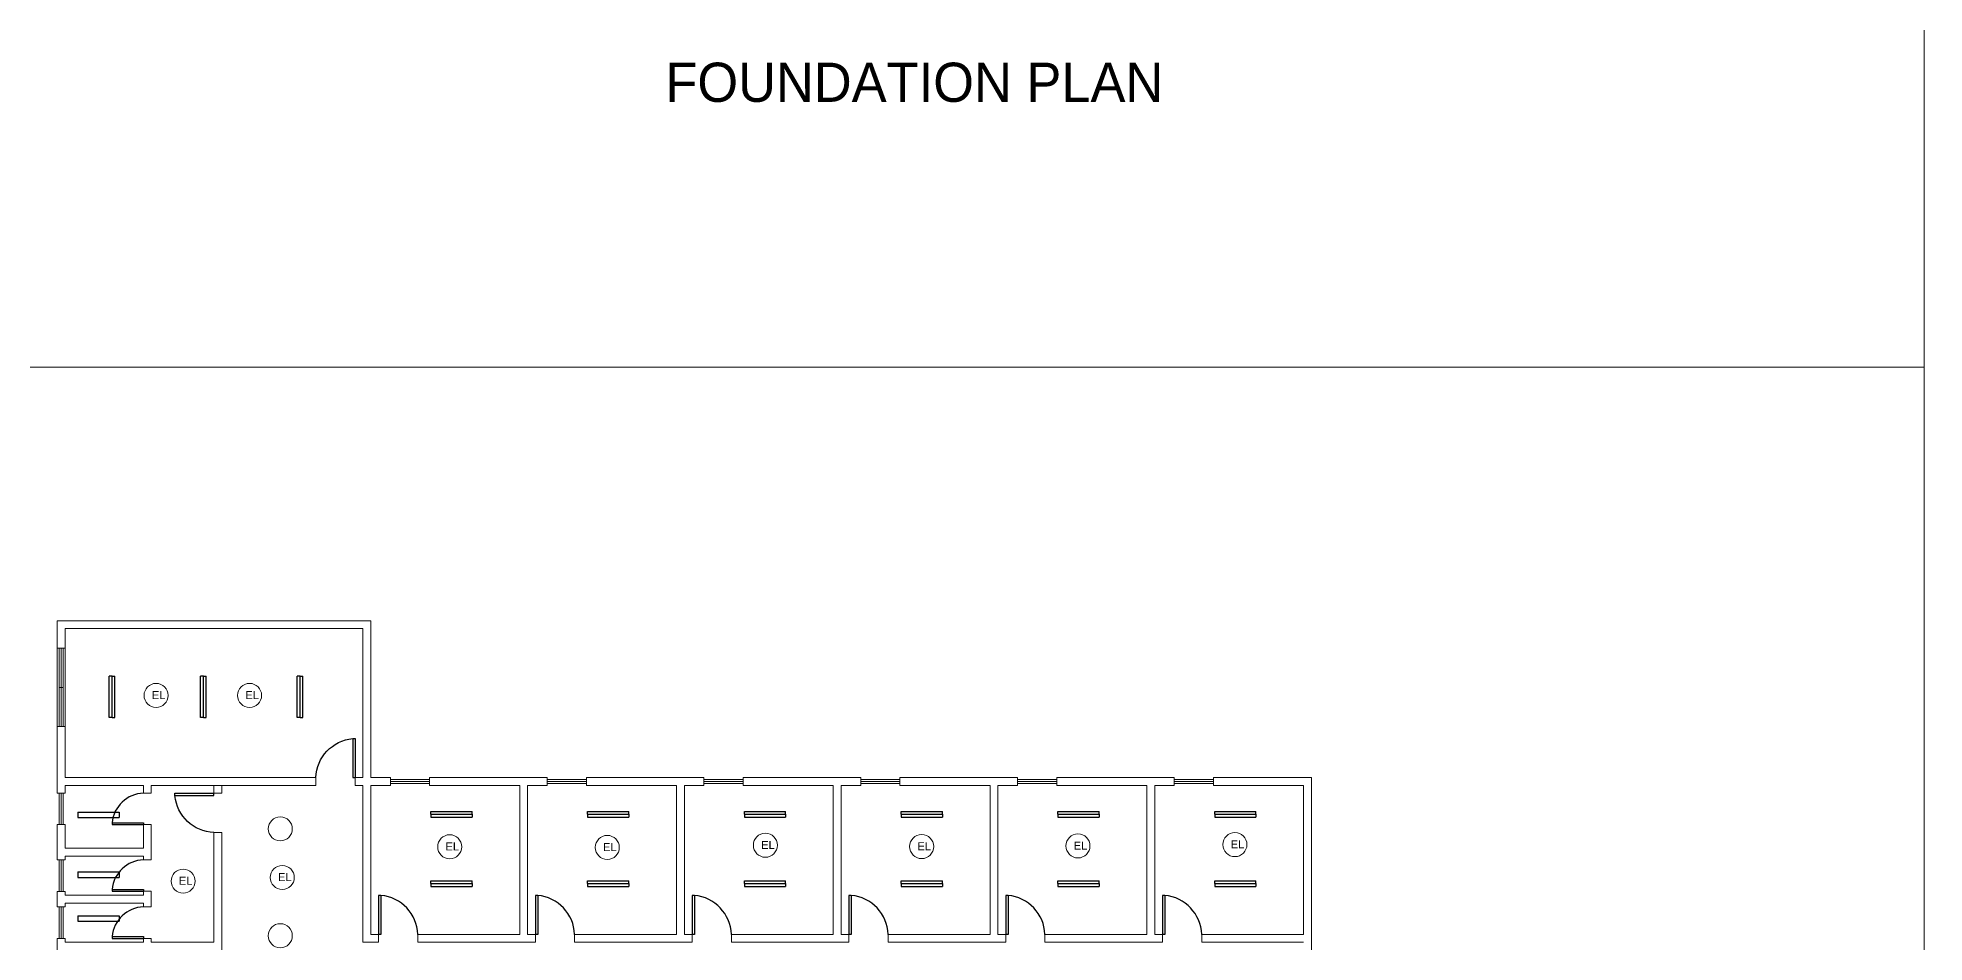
# Model space of a CAD drawing. Header units: inches. Extents: x 17 to 458, y 103 to 566.
# Drawn here: x 50.4 to 98.53, y 130.56 to 153.63 of the extents above; entities that cross this region are included whole.
import ezdxf

# ---------------------------------------------------------------- set-up
doc = ezdxf.new("R2010")
doc.units = ezdxf.units.IN
doc.header["$MEASUREMENT"] = 0
for name, color, linetype in [('EL_FITTINGS', 3, 'Continuous'), ('FUR', 6, 'Continuous'), ('Sanitry', 251, 'Continuous')]:
    doc.layers.add(name, color=color, linetype=linetype)
doc.styles.add('ARIAL', font='arial.ttf')
doc.styles.add('STYLUS', font='stylu.ttf')

# ---------------------------------------------------------------- blocks, each defined once
blk = doc.blocks.new('DESK4')
at = {"color": 0}
for p, q in [((0, 1), (-0.06, 1)), ((0, 0), (-0.06, 0))]:
    blk.add_line(p, q, dxfattribs=at)
blk.add_lwpolyline([(-0.06, 1), (-0.06, 0)], dxfattribs=at)
blk.add_lwpolyline([(0.945, 0, 0.376459), (0, 1), (0, 0)], format="xyb", dxfattribs=at)
blk = doc.blocks.new('Fluorescent Double Tube Light')
at = {"layer": 'EL_FITTINGS', "color": 1}
for p, q in [((-51.5, 7.2), (51.5, 7.2)), ((-51.5, 0), (-51.5, 7.2)), ((-51.5, 0), (51.5, 0)), ((51.5, 0), (51.5, 7.2)), ((-51.5, 0), (51.5, 0)), ((-51.5, 0), (-51.5, -7.2)), ((-51.5, -7.2), (51.5, -7.2)), ((51.5, 0), (51.5, -7.2))]:
    blk.add_line(p, q, dxfattribs=at)
blk = doc.blocks.new('Flourescent Tube Light')
at = {"layer": 'EL_FITTINGS', "color": 1}
for p, q in [((-51.5, 6.8), (51.5, 6.8)), ((-51.5, 6.8), (-51.5, -6.8)), ((51.5, 6.8), (51.5, -6.8)), ((-51.5, -6.8), (51.5, -6.8))]:
    blk.add_line(p, q, dxfattribs=at)

msp = doc.modelspace()

# ---------------------------------------------------------------- linework, layer by layer
at = {"lineweight": 0}
for p, q in [((50.89802, 138.76099), (54.89802, 138.76099)), ((50.89802, 134.76099), (50.89802, 138.76099)), ((54.89802, 138.76099), (58.89802, 138.76099)), ((58.89802, 138.76099), (58.89802, 134.76099)), ((51.09802, 134.76099), (51.09802, 138.56099)), ((51.09802, 138.56099), (58.69802, 138.56099)), ((58.69802, 138.56099), (58.69802, 134.76099)), ((51.09802, 138.06099), (50.89802, 138.06099)), ((50.94802, 138.06099), (50.94802, 136.06099)), ((50.99802, 138.06099), (50.99802, 136.06099)), ((51.04802, 138.06099), (51.04802, 136.06099)), ((51.04802, 137.06099), (50.94802, 137.06099)), ((51.09802, 136.06099), (50.89802, 136.06099)), ((50.89802, 134.36493), (50.89802, 134.76099)), ((51.09802, 134.36493), (50.89802, 134.36493)), ((50.94802, 134.36493), (50.94802, 133.56099)), ((50.99802, 134.36493), (50.99802, 133.56099)), ((51.04802, 134.36493), (51.04802, 133.56099)), ((54.89802, 134.76099), (51.09802, 134.76099)), ((51.09802, 134.36493), (51.09802, 134.56099)), ((53.09802, 134.56099), (51.09802, 134.56099)), ((53.09802, 134.36099), (53.09802, 134.56099)), ((53.09802, 134.36099), (53.09802, 134.56099)), ((53.09802, 134.36099), (53.29802, 134.36099)), ((53.29802, 134.36099), (53.29802, 134.56099)), ((54.89802, 134.56099), (53.29802, 134.56099)), ((53.29802, 134.36099), (53.29802, 134.56099)), ((54.89802, 134.76099), (56.30844, 134.76099)), ((54.89802, 134.36099), (54.89802, 134.56099)), ((54.89802, 134.56099), (55.09802, 134.56099)), ((54.89802, 134.36099), (55.09802, 134.36099)), ((55.09802, 134.36099), (55.09802, 134.56099)), ((57.49802, 134.56099), (55.09802, 134.56099)), ((56.30844, 134.76099), (57.49802, 134.76099)), ((57.49802, 134.56099), (57.49802, 134.76099)), ((58.49802, 134.76099), (58.69802, 134.76099)), ((58.49802, 134.56099), (58.49802, 134.76099)), ((58.69802, 134.56099), (58.49802, 134.56099)), ((58.69802, 134.56099), (58.69802, 130.56099)), ((58.89802, 134.76099), (59.39802, 134.76099)), ((58.89802, 134.56099), (59.39802, 134.56099)), ((58.89802, 134.56099), (58.89802, 130.76099)), ((59.39802, 134.56099), (59.39802, 134.76099)), ((59.39802, 134.71099), (60.39802, 134.71099)), ((59.39802, 134.66099), (60.39802, 134.66099)), ((59.39802, 134.61099), (60.39802, 134.61099)), ((60.39802, 134.76099), (62.89802, 134.76099)), ((60.39802, 134.56099), (60.39802, 134.76099)), ((60.39802, 134.56099), (62.69802, 134.56099)), ((62.69802, 134.56099), (62.69802, 130.76099)), ((62.89802, 134.76099), (63.39802, 134.76099)), ((62.89802, 134.56099), (63.39802, 134.56099)), ((62.89802, 134.56099), (62.89802, 130.76099)), ((63.39802, 134.56099), (63.39802, 134.76099)), ((63.39802, 134.71099), (64.39802, 134.71099)), ((63.39802, 134.66099), (64.39802, 134.66099)), ((63.39802, 134.61099), (64.39802, 134.61099)), ((64.39802, 134.76099), (66.89802, 134.76099)), ((64.39802, 134.56099), (64.39802, 134.76099)), ((64.39802, 134.56099), (66.69802, 134.56099)), ((66.69802, 134.56099), (66.69802, 130.76099)), ((66.89802, 134.76099), (67.39802, 134.76099)), ((66.89802, 134.56099), (67.39802, 134.56099)), ((66.89802, 134.56099), (66.89802, 130.76099)), ((67.39802, 134.56099), (67.39802, 134.76099)), ((67.39802, 134.71099), (68.39802, 134.71099)), ((67.39802, 134.66099), (68.39802, 134.66099)), ((67.39802, 134.61099), (68.39802, 134.61099)), ((68.39802, 134.76099), (70.89802, 134.76099)), ((68.39802, 134.56099), (68.39802, 134.76099)), ((68.39802, 134.56099), (70.69802, 134.56099)), ((70.69802, 134.56099), (70.69802, 130.76099)), ((70.89802, 134.76099), (71.39802, 134.76099)), ((70.89802, 134.56099), (71.39802, 134.56099)), ((70.89802, 134.56099), (70.89802, 130.76099)), ((71.39802, 134.56099), (71.39802, 134.76099)), ((71.39802, 134.71099), (72.39802, 134.71099)), ((71.39802, 134.66099), (72.39802, 134.66099)), ((71.39802, 134.61099), (72.39802, 134.61099)), ((72.39802, 134.76099), (74.89802, 134.76099)), ((72.39802, 134.56099), (72.39802, 134.76099)), ((72.39802, 134.56099), (74.69802, 134.56099)), ((74.69802, 134.56099), (74.69802, 130.76099)), ((74.89802, 134.76099), (75.39802, 134.76099)), ((74.89802, 134.56099), (75.39802, 134.56099)), ((74.89802, 134.56099), (74.89802, 130.76099)), ((75.39802, 134.56099), (75.39802, 134.76099)), ((75.39802, 134.71099), (76.39802, 134.71099)), ((75.39802, 134.66099), (76.39802, 134.66099)), ((75.39802, 134.61099), (76.39802, 134.61099)), ((76.39802, 134.76099), (78.89802, 134.76099)), ((76.39802, 134.56099), (76.39802, 134.76099)), ((76.39802, 134.56099), (78.69802, 134.56099)), ((78.69802, 134.56099), (78.69802, 130.76099)), ((78.89802, 134.76099), (79.39802, 134.76099)), ((78.89802, 134.56099), (79.39802, 134.56099)), ((78.89802, 134.56099), (78.89802, 130.76099)), ((79.39802, 134.56099), (79.39802, 134.76099)), ((79.39802, 134.71099), (80.39802, 134.71099)), ((79.39802, 134.66099), (80.39802, 134.66099)), ((79.39802, 134.61099), (80.39802, 134.61099)), ((80.39802, 134.76099), (82.89802, 134.76099)), ((80.39802, 134.56099), (80.39802, 134.76099)), ((80.39802, 134.56099), (82.69802, 134.56099)), ((82.69802, 134.56099), (82.69802, 130.76099)), ((82.89802, 134.76099), (82.89802, 130.76099)), ((50.89802, 132.66053), (50.89802, 133.56099)), ((51.09802, 133.56099), (50.89802, 133.56099)), ((51.09802, 132.96099), (51.09802, 133.56099)), ((53.09802, 133.56099), (52.29802, 133.56099)), ((53.09802, 132.96099), (53.09802, 133.60899)), ((53.09802, 132.96099), (53.09802, 133.56099)), ((53.09802, 133.56099), (53.29802, 133.56099)), ((53.29802, 132.66099), (53.29802, 133.56099)), ((53.29802, 132.66099), (53.29802, 133.56099)), ((54.89802, 130.56099), (54.89802, 133.36099)), ((54.89802, 133.36099), (55.09802, 133.36099)), ((55.09802, 130.16099), (55.09802, 133.36099)), ((53.09802, 132.96099), (51.09802, 132.96099)), ((51.09802, 132.66053), (50.89802, 132.66053)), ((50.94802, 132.66053), (50.94802, 131.85659)), ((50.99802, 132.66053), (50.99802, 131.85659)), ((51.04802, 132.66053), (51.04802, 131.85659)), ((51.09802, 132.66053), (51.09802, 132.76099)), ((53.09802, 132.76099), (51.09802, 132.76099)), ((53.09802, 132.66099), (53.09802, 132.76099)), ((53.09802, 132.66099), (53.09802, 132.76099)), ((53.09802, 132.66099), (53.29802, 132.66099)), ((53.09802, 131.76099), (53.09802, 131.90899)), ((50.89802, 131.46053), (50.89802, 131.85659)), ((51.09802, 131.85659), (50.89802, 131.85659)), ((51.09802, 131.46053), (50.89802, 131.46053)), ((50.94802, 131.46053), (50.94802, 130.65659)), ((50.99802, 131.46053), (50.99802, 130.65659)), ((51.04802, 131.46053), (51.04802, 130.65659)), ((51.09802, 131.76099), (51.09802, 131.85659)), ((53.09802, 131.76099), (51.09802, 131.76099)), ((51.09802, 131.46053), (51.09802, 131.56099)), ((53.09802, 131.56099), (51.09802, 131.56099)), ((53.09802, 131.76099), (53.09802, 131.86099)), ((53.09802, 131.86099), (53.29802, 131.86099)), ((53.09802, 131.46099), (53.09802, 131.56099)), ((53.09802, 131.46099), (53.09802, 131.56099)), ((53.09802, 131.46099), (53.29802, 131.46099)), ((53.29802, 131.46099), (53.29802, 131.86099)), ((53.29802, 131.46099), (53.29802, 131.86099)), ((50.89802, 130.26053), (50.89802, 130.65659)), ((51.09802, 130.65659), (50.89802, 130.65659)), ((51.09802, 130.56099), (51.09802, 130.65659)), ((53.09802, 130.56099), (51.09802, 130.56099)), ((53.09802, 130.56099), (53.09802, 130.70899)), ((53.09802, 130.56099), (53.09802, 130.66099)), ((53.09802, 130.66099), (53.29802, 130.66099)), ((53.29802, 130.56099), (53.29802, 130.66099)), ((53.29802, 130.56099), (53.29802, 130.66099)), ((53.29802, 130.56099), (54.89802, 130.56099)), ((58.69802, 130.56099), (59.09802, 130.56099)), ((58.89802, 130.76099), (59.15778, 130.76099)), ((58.89802, 130.76099), (59.09802, 130.76099)), ((59.09802, 130.76099), (59.09802, 130.56099)), ((60.09802, 130.76099), (62.69802, 130.76099)), ((60.09893, 130.76099), (62.69802, 130.76099)), ((60.09893, 130.76099), (60.09893, 130.56099)), ((60.09893, 130.56099), (63.09802, 130.56099)), ((62.89802, 130.76099), (63.15778, 130.76099)), ((62.89802, 130.76099), (63.09802, 130.76099)), ((63.09802, 130.76099), (63.09802, 130.56099)), ((64.09802, 130.76099), (66.69802, 130.76099)), ((64.09802, 130.76099), (66.69802, 130.76099)), ((64.09802, 130.76099), (64.09802, 130.56099)), ((64.09802, 130.56099), (67.09802, 130.56099)), ((66.89802, 130.76099), (67.15778, 130.76099)), ((66.89802, 130.76099), (67.09802, 130.76099)), ((67.09802, 130.76099), (67.09802, 130.56099)), ((68.09802, 130.76099), (70.69802, 130.76099)), ((68.09893, 130.76099), (70.69802, 130.76099)), ((68.09893, 130.76099), (68.09893, 130.56099)), ((68.09893, 130.56099), (71.09802, 130.56099)), ((70.89802, 130.76099), (71.15778, 130.76099)), ((70.89802, 130.76099), (71.09802, 130.76099)), ((71.09802, 130.76099), (71.09802, 130.56099)), ((72.09802, 130.76099), (74.69802, 130.76099)), ((72.09802, 130.76099), (74.69802, 130.76099)), ((72.09802, 130.76099), (72.09802, 130.56099)), ((72.09802, 130.56099), (75.09802, 130.56099)), ((74.89802, 130.76099), (75.15778, 130.76099)), ((74.89802, 130.76099), (75.09802, 130.76099)), ((75.09802, 130.76099), (75.09802, 130.56099)), ((76.09802, 130.76099), (78.69802, 130.76099)), ((76.09893, 130.76099), (78.69802, 130.76099)), ((76.09893, 130.76099), (76.09893, 130.56099)), ((76.09893, 130.56099), (79.09802, 130.56099)), ((78.89802, 130.76099), (79.15778, 130.76099)), ((78.89802, 130.76099), (79.09802, 130.76099)), ((79.09802, 130.76099), (79.09802, 130.56099)), ((80.09893, 130.76099), (82.69802, 130.76099)), ((80.09893, 130.76099), (80.09893, 130.56099)), ((80.09893, 130.56099), (82.69802, 130.56099)), ((82.89802, 130.76099), (82.89802, 126.76099))]:
    msp.add_line(p, q, dxfattribs=at)
for points in [[(16.75293, 186.6669), (98.53317, 186.6669), (98.53317, 145.23073), (16.75293, 145.23073)], [(16.75293, 145.23073), (98.53317, 145.23073), (98.53317, 103.79456), (16.75293, 103.79456)]]:
    msp.add_lwpolyline(points, close=True, dxfattribs=at)
at = {"layer": 'Sanitry', "color": 1, "lineweight": 0}
for centre in [(53.42002, 136.85806), (55.80616, 136.85806), (56.58966, 133.45386), (68.96555, 133.03531), (80.9454, 133.05197), (60.91154, 132.99724), (64.93264, 132.98058), (72.95327, 133.00198), (76.941, 133.01864), (54.10999, 132.12068), (56.64018, 132.21406), (56.58966, 130.7281)]:
    msp.add_circle(centre, 0.30635, dxfattribs=at)

# ---------------------------------------------------------------- block references
at = {"lineweight": 0, "xscale": 0.010207379169022, "yscale": 0.010207379169022, "zscale": 0.010207379169022}
for p in [(60.95614, 133.8255), (64.95614, 133.8255), (68.95614, 133.8255), (72.95614, 133.8255), (76.95614, 133.8255), (80.95614, 133.8255), (60.95614, 132.05819), (64.95614, 132.05819), (68.95614, 132.05819), (72.95614, 132.05819), (76.95614, 132.05819), (80.95614, 132.05819)]:
    msp.add_blockref('Fluorescent Double Tube Light', p, dxfattribs=at)
at = {"layer": 'FUR', "color": 40, "lineweight": 0, "true_color": 0xf8d731, "yscale": 0.99599986897069, "zscale": 0.99599986897069}
for p, xscale in [((58.43826, 134.76099), -0.99599986897069), ((59.15778, 130.76099), 0.99599986897069), ((63.15778, 130.76099), 0.99599986897069), ((67.15778, 130.76099), 0.99599986897069), ((71.15778, 130.76099), 0.99599986897069), ((75.15778, 130.76099), 0.99599986897069), ((79.15778, 130.76099), 0.99599986897069)]:
    msp.add_blockref('DESK4', p, dxfattribs=dict(at, xscale=xscale))
at = {"layer": 'FUR', "color": 40, "lineweight": 0, "true_color": 0xf8d731, "rotation": 90}
for p, xscale, yscale, zscale in [((53.09802, 133.60899), 0.8, 0.8, 0.8), ((54.89802, 134.30123), -0.99599986897069, 0.99599986897069, 0.99599986897069), ((53.09802, 131.90899), 0.8, 0.8, 0.8), ((53.09802, 130.70899), 0.8, 0.8, 0.8)]:
    msp.add_blockref('DESK4', p, dxfattribs=dict(at, xscale=xscale, yscale=yscale, zscale=zscale))
at = {"layer": 'Sanitry', "lineweight": 0, "xscale": 0.010207379169022, "yscale": 0.010207379169022, "zscale": 0.010207379169022, "rotation": 90}
for p in [(52.29611, 136.8231), (54.62758, 136.8231), (57.09381, 136.8231)]:
    msp.add_blockref('Fluorescent Double Tube Light', p, dxfattribs=at)
at = {"layer": 'Sanitry', "lineweight": 0, "xscale": 0.010207379169022, "yscale": 0.010207379169022, "zscale": 0.010207379169022}
for name, p in [('Flourescent Tube Light', (51.94891, 133.81102)), ('Fluorescent Double Tube Light', (60.95614, 133.8255)), ('Fluorescent Double Tube Light', (64.95614, 133.8255)), ('Fluorescent Double Tube Light', (68.95614, 133.8255)), ('Fluorescent Double Tube Light', (72.95614, 133.8255)), ('Fluorescent Double Tube Light', (76.95614, 133.8255)), ('Fluorescent Double Tube Light', (80.95614, 133.8255)), ('Flourescent Tube Light', (51.94891, 132.28666)), ('Fluorescent Double Tube Light', (60.95614, 132.05819)), ('Fluorescent Double Tube Light', (64.95614, 132.05819)), ('Fluorescent Double Tube Light', (68.95614, 132.05819)), ('Fluorescent Double Tube Light', (72.95614, 132.05819)), ('Fluorescent Double Tube Light', (76.95614, 132.05819)), ('Fluorescent Double Tube Light', (80.95614, 132.05819)), ('Flourescent Tube Light', (51.94891, 131.16947))]:
    msp.add_blockref(name, p, dxfattribs=at)

# ---------------------------------------------------------------- texts
at = {"insert": (66.41374, 152.99859), "char_height": 1, "attachment_point": 1, "style": 'STYLUS'}
msp.add_mtext_dynamic_manual_height_columns('FOUNDATION PLAN ', width=13.6334652, gutter_width=2.12639, heights=[0], dxfattribs=at)
at = {"layer": 'Sanitry', "color": 1, "lineweight": 0, "char_height": 0.2041476, "width": 0.9218516, "attachment_point": 4, "style": 'ARIAL'}
for insert in [(53.00864, 136.86556), (55.39477, 136.86556), (60.50016, 133.00474), (64.52125, 132.98808), (68.55416, 133.04281), (72.54188, 133.00948), (76.52961, 133.02615), (80.53402, 133.05947), (53.6986, 132.12818), (56.22879, 132.22156)]:
    msp.add_mtext('\\pi0.30287;EL', dxfattribs=dict(at, insert=insert))

doc.saveas('drawing.dxf')
